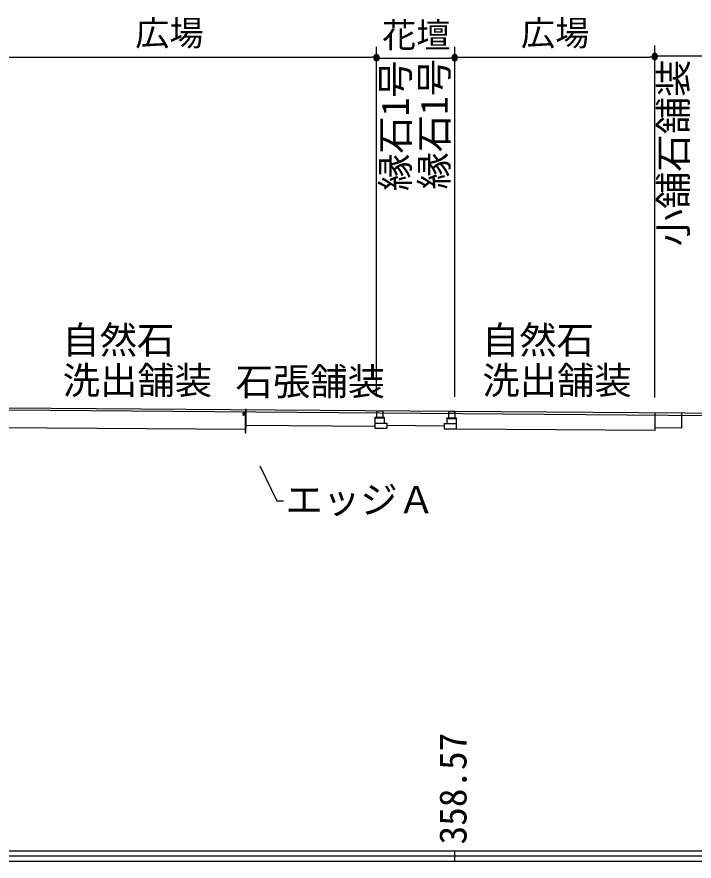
# Model space of a CAD drawing. Units: millimetres on the paper. Extents: x -84 to 7, y -133 to 191.
# Drawn here: x -62.23 to -55.7, y -114.85 to -106.71 of the extents above; entities that cross this region are included whole.
import ezdxf
from ezdxf.enums import TextEntityAlignment as Align

# ---------------------------------------------------------------- set-up
doc = ezdxf.new("R2010")
doc.units = ezdxf.units.MM
doc.header["$LTSCALE"] = 0.14
for name, color, linetype in [('0-1_D-BDG-3-DL-2', 7, 'Continuous'), ('0-3_D-STR-2-文字', 7, 'Continuous'), ('0-5_D-BDG-2-DL-1', 7, 'Continuous'), ('0-7_D-STR-1-計線1', 7, 'Continuous'), ('0-8_D-STR-DIM-2高さ', 7, 'Continuous'), ('0-9_D-BDG-1-現況', 7, 'Continuous')]:
    doc.layers.add(name, color=color, linetype=linetype)
doc.styles.add('ＭＳ ゴシック', font='')
doc.styles.get('ＭＳ ゴシック').set_extended_font_data('MS Gothic')

msp = doc.modelspace()

# ---------------------------------------------------------------- linework, layer by layer
at = {"layer": '0-1_D-BDG-3-DL-2'}
for p, q in [((-73.8141, -114.7512), (3.4526, -114.7512)), ((-73.8141, -114.8512), (3.4526, -114.8512))]:
    msp.add_line(p, q, dxfattribs=at)
at = {"layer": '0-3_D-STR-2-文字'}
for p, q in [((-58.7619, -110.3721), (-58.7619, -107.0116)), ((-58.7618, -110.3607), (-58.7618, -107.0002)), ((-58.0087, -110.3765), (-58.0087, -107.0116)), ((-58.0086, -110.3651), (-58.0086, -107.0002)), ((-56.0803, -110.3801), (-56.0803, -106.9888)), ((-56.0803, -110.3801), (-56.0803, -107.0002)), ((-62.7144, -107.1002), (-58.8118, -107.1002)), ((-58.7868, -107.1002), (-58.8118, -107.1002)), ((-58.7374, -107.0952), (-58.7863, -107.0952)), ((-58.7848, -107.1017), (-58.739, -107.1017)), ((-58.7419, -107.0852), (-58.7818, -107.0852)), ((-58.7769, -107.0917), (-58.7469, -107.0917)), ((-57.9843, -107.1066), (-58.0332, -107.1066)), ((-58.0331, -107.1052), (-57.9842, -107.1052)), ((-58.0315, -107.0903), (-57.9858, -107.0903)), ((-57.9888, -107.0966), (-58.0287, -107.0966)), ((-58.0236, -107.0803), (-57.9937, -107.0803)), ((-57.9836, -107.1002), (-57.9586, -107.1002)), ((-57.9586, -107.1002), (-56.1303, -107.1002)), ((-56.1053, -107.1002), (-56.1303, -107.1002)), ((-56.1047, -107.0938), (-56.0558, -107.0938)), ((-56.0558, -107.0952), (-56.1047, -107.0952)), ((-56.1031, -107.0788), (-56.0574, -107.0788)), ((-56.0603, -107.0852), (-56.1002, -107.0852)), ((-56.1002, -107.1038), (-56.0603, -107.1038)), ((-56.0952, -107.0688), (-56.0653, -107.0688)), ((-56.0553, -107.0888), (-56.0303, -107.0888)), ((-56.0303, -107.0888), (-54.6739, -107.0888)), ((-58.7864, -107.1166), (-58.7375, -107.1166)), ((-58.7389, -107.1102), (-58.7847, -107.1102)), ((-58.7819, -107.1266), (-58.7419, -107.1266)), ((-58.7468, -107.1202), (-58.7768, -107.1202)), ((-58.7369, -107.1116), (-58.7119, -107.1116)), ((-58.7119, -107.1116), (-58.0587, -107.1116)), ((-58.0337, -107.1116), (-58.0587, -107.1116)), ((-57.9858, -107.1216), (-58.0316, -107.1216)), ((-58.0286, -107.1152), (-57.9887, -107.1152)), ((-57.9937, -107.1316), (-58.0237, -107.1316)), ((-56.0574, -107.1102), (-56.1031, -107.1102)), ((-56.0653, -107.1202), (-56.0952, -107.1202))]:
    msp.add_line(p, q, dxfattribs=at)
for points in [[(-58.7369, -107.1116), (-58.7371, -107.1085), (-58.7377, -107.1054), (-58.7387, -107.1024), (-58.74, -107.0996), (-58.7417, -107.097), (-58.7437, -107.0945), (-58.746, -107.0924), (-58.7485, -107.0905), (-58.7513, -107.089), (-58.7542, -107.0879), (-58.7572, -107.0871), (-58.7603, -107.0867), (-58.7635, -107.0867), (-58.7666, -107.0871), (-58.7696, -107.0879), (-58.7726, -107.089), (-58.7753, -107.0905), (-58.7779, -107.0924), (-58.7801, -107.0945), (-58.7821, -107.097), (-58.7838, -107.0996), (-58.7852, -107.1024), (-58.7861, -107.1054), (-58.7867, -107.1085), (-58.7869, -107.1116), (-58.7619, -107.1116)], [(-58.7368, -107.1002), (-58.737, -107.0971), (-58.7376, -107.094), (-58.7386, -107.091), (-58.7399, -107.0882), (-58.7416, -107.0855), (-58.7436, -107.0831), (-58.7459, -107.0809), (-58.7484, -107.0791), (-58.7512, -107.0776), (-58.7541, -107.0764), (-58.7571, -107.0757), (-58.7603, -107.0753), (-58.7634, -107.0753), (-58.7665, -107.0757), (-58.7696, -107.0764), (-58.7725, -107.0776), (-58.7752, -107.0791), (-58.7778, -107.0809), (-58.7801, -107.0831), (-58.7821, -107.0855), (-58.7837, -107.0882), (-58.7851, -107.091), (-58.786, -107.094), (-58.7866, -107.0971), (-58.7868, -107.1002), (-58.7618, -107.1002)], [(-58.7868, -107.1002), (-58.7866, -107.1033), (-58.786, -107.1064), (-58.7851, -107.1094), (-58.7837, -107.1123), (-58.7821, -107.1149), (-58.7801, -107.1173), (-58.7778, -107.1195), (-58.7752, -107.1213), (-58.7725, -107.1228), (-58.7696, -107.124), (-58.7665, -107.1248), (-58.7634, -107.1252), (-58.7603, -107.1252), (-58.7571, -107.1248), (-58.7541, -107.124), (-58.7512, -107.1228), (-58.7484, -107.1213), (-58.7459, -107.1195), (-58.7436, -107.1173), (-58.7416, -107.1149), (-58.7399, -107.1123), (-58.7386, -107.1094), (-58.7376, -107.1064), (-58.737, -107.1033), (-58.7368, -107.1002), (-58.7618, -107.1002)], [(-57.9837, -107.1116), (-57.9839, -107.1085), (-57.9845, -107.1054), (-57.9855, -107.1024), (-57.9868, -107.0996), (-57.9885, -107.097), (-57.9905, -107.0945), (-57.9928, -107.0924), (-57.9953, -107.0905), (-57.9981, -107.089), (-58.001, -107.0879), (-58.004, -107.0871), (-58.0072, -107.0867), (-58.0103, -107.0867), (-58.0134, -107.0871), (-58.0165, -107.0879), (-58.0194, -107.089), (-58.0221, -107.0905), (-58.0247, -107.0924), (-58.027, -107.0945), (-58.029, -107.097), (-58.0306, -107.0996), (-58.032, -107.1024), (-58.0329, -107.1054), (-58.0335, -107.1085), (-58.0337, -107.1116), (-58.0087, -107.1116)], [(-57.9836, -107.1002), (-57.9838, -107.0971), (-57.9844, -107.094), (-57.9854, -107.091), (-57.9867, -107.0882), (-57.9884, -107.0855), (-57.9904, -107.0831), (-57.9927, -107.0809), (-57.9953, -107.0791), (-57.998, -107.0776), (-58.0009, -107.0764), (-58.004, -107.0757), (-58.0071, -107.0753), (-58.0102, -107.0753), (-58.0133, -107.0757), (-58.0164, -107.0764), (-58.0193, -107.0776), (-58.022, -107.0791), (-58.0246, -107.0809), (-58.0269, -107.0831), (-58.0289, -107.0855), (-58.0306, -107.0882), (-58.0319, -107.091), (-58.0329, -107.094), (-58.0335, -107.0971), (-58.0336, -107.1002), (-58.0086, -107.1002)], [(-58.0336, -107.1002), (-58.0335, -107.1033), (-58.0329, -107.1064), (-58.0319, -107.1094), (-58.0306, -107.1123), (-58.0289, -107.1149), (-58.0269, -107.1173), (-58.0246, -107.1195), (-58.022, -107.1213), (-58.0193, -107.1228), (-58.0164, -107.124), (-58.0133, -107.1248), (-58.0102, -107.1252), (-58.0071, -107.1252), (-58.004, -107.1248), (-58.0009, -107.124), (-57.998, -107.1228), (-57.9953, -107.1213), (-57.9927, -107.1195), (-57.9904, -107.1173), (-57.9884, -107.1149), (-57.9867, -107.1123), (-57.9854, -107.1094), (-57.9844, -107.1064), (-57.9838, -107.1033), (-57.9836, -107.1002), (-58.0086, -107.1002)], [(-56.0553, -107.0888), (-56.0555, -107.0856), (-56.056, -107.0826), (-56.057, -107.0796), (-56.0583, -107.0767), (-56.06, -107.0741), (-56.062, -107.0717), (-56.0643, -107.0695), (-56.0669, -107.0677), (-56.0696, -107.0662), (-56.0725, -107.065), (-56.0756, -107.0642), (-56.0787, -107.0638), (-56.0818, -107.0638), (-56.0849, -107.0642), (-56.088, -107.065), (-56.0909, -107.0662), (-56.0937, -107.0677), (-56.0962, -107.0695), (-56.0985, -107.0717), (-56.1005, -107.0741), (-56.1022, -107.0767), (-56.1035, -107.0796), (-56.1045, -107.0826), (-56.1051, -107.0856), (-56.1053, -107.0888), (-56.0803, -107.0888)], [(-56.0553, -107.1002), (-56.0555, -107.0971), (-56.056, -107.094), (-56.057, -107.091), (-56.0583, -107.0882), (-56.06, -107.0855), (-56.062, -107.0831), (-56.0643, -107.0809), (-56.0669, -107.0791), (-56.0696, -107.0776), (-56.0725, -107.0764), (-56.0756, -107.0757), (-56.0787, -107.0753), (-56.0818, -107.0753), (-56.0849, -107.0757), (-56.088, -107.0764), (-56.0909, -107.0776), (-56.0937, -107.0791), (-56.0962, -107.0809), (-56.0985, -107.0831), (-56.1005, -107.0855), (-56.1022, -107.0882), (-56.1035, -107.091), (-56.1045, -107.094), (-56.1051, -107.0971), (-56.1053, -107.1002), (-56.0803, -107.1002)], [(-56.1053, -107.0888), (-56.1051, -107.0919), (-56.1045, -107.095), (-56.1035, -107.098), (-56.1022, -107.1008), (-56.1005, -107.1035), (-56.0985, -107.1059), (-56.0962, -107.108), (-56.0937, -107.1099), (-56.0909, -107.1114), (-56.088, -107.1126), (-56.0849, -107.1133), (-56.0818, -107.1137), (-56.0787, -107.1137), (-56.0756, -107.1133), (-56.0725, -107.1126), (-56.0696, -107.1114), (-56.0669, -107.1099), (-56.0643, -107.108), (-56.062, -107.1059), (-56.06, -107.1035), (-56.0583, -107.1008), (-56.057, -107.098), (-56.056, -107.095), (-56.0555, -107.0919), (-56.0553, -107.0888), (-56.0803, -107.0888)], [(-56.1053, -107.1002), (-56.1051, -107.1033), (-56.1045, -107.1064), (-56.1035, -107.1094), (-56.1022, -107.1123), (-56.1005, -107.1149), (-56.0985, -107.1173), (-56.0962, -107.1195), (-56.0937, -107.1213), (-56.0909, -107.1228), (-56.088, -107.124), (-56.0849, -107.1248), (-56.0818, -107.1252), (-56.0787, -107.1252), (-56.0756, -107.1248), (-56.0725, -107.124), (-56.0696, -107.1228), (-56.0669, -107.1213), (-56.0643, -107.1195), (-56.062, -107.1173), (-56.06, -107.1149), (-56.0583, -107.1123), (-56.057, -107.1094), (-56.056, -107.1064), (-56.0555, -107.1033), (-56.0553, -107.1002), (-56.0803, -107.1002)], [(-58.7869, -107.1116), (-58.7867, -107.1148), (-58.7861, -107.1179), (-58.7852, -107.1208), (-58.7838, -107.1237), (-58.7821, -107.1263), (-58.7801, -107.1288), (-58.7779, -107.1309), (-58.7753, -107.1328), (-58.7726, -107.1343), (-58.7696, -107.1354), (-58.7666, -107.1362), (-58.7635, -107.1366), (-58.7603, -107.1366), (-58.7572, -107.1362), (-58.7542, -107.1354), (-58.7513, -107.1343), (-58.7485, -107.1328), (-58.746, -107.1309), (-58.7437, -107.1288), (-58.7417, -107.1263), (-58.74, -107.1237), (-58.7387, -107.1208), (-58.7377, -107.1179), (-58.7371, -107.1148), (-58.7369, -107.1116), (-58.7619, -107.1116)], [(-58.0337, -107.1116), (-58.0335, -107.1148), (-58.0329, -107.1179), (-58.032, -107.1208), (-58.0306, -107.1237), (-58.029, -107.1263), (-58.027, -107.1288), (-58.0247, -107.1309), (-58.0221, -107.1328), (-58.0194, -107.1343), (-58.0165, -107.1354), (-58.0134, -107.1362), (-58.0103, -107.1366), (-58.0072, -107.1366), (-58.004, -107.1362), (-58.001, -107.1354), (-57.9981, -107.1343), (-57.9953, -107.1328), (-57.9928, -107.1309), (-57.9905, -107.1288), (-57.9885, -107.1263), (-57.9868, -107.1237), (-57.9855, -107.1208), (-57.9845, -107.1179), (-57.9839, -107.1148), (-57.9837, -107.1116), (-58.0087, -107.1116)]]:
    msp.add_lwpolyline(points, close=True, dxfattribs=at)
msp.add_lwpolyline([(-59.8851, -111.039), (-59.7226, -111.377), (-59.6601, -111.377)], dxfattribs=at)
at = {"layer": '0-5_D-BDG-2-DL-1'}
msp.add_line((-76.8141, -114.8012), (3.4526, -114.8012), dxfattribs=at)
at = {"layer": '0-7_D-STR-1-計線1'}
for p, q in [((-60.0319, -110.5248), (-60.0319, -110.5373)), ((-60.0221, -110.5248), (-60.0319, -110.5248)), ((-60.0296, -110.5248), (-60.0296, -110.5373)), ((-60.0286, -110.5216), (-60.0286, -110.5248)), ((-60.0286, -110.5248), (-60.0286, -110.5373)), ((-60.0244, -110.5248), (-60.0244, -110.5373)), ((-60.0221, -110.5013), (-60.0221, -110.5763)), ((-60.0206, -110.5013), (-60.0221, -110.5013)), ((-60.0206, -110.5763), (-60.0206, -110.5013)), ((-60.0205, -110.4919), (-60.0205, -110.6819)), ((-58.7618, -110.5107), (-58.7618, -110.5707)), ((-58.7618, -110.5107), (-58.7018, -110.5107)), ((-58.7018, -110.5107), (-58.7018, -110.5707)), ((-58.0685, -110.5162), (-58.0685, -110.5762)), ((-58.0685, -110.5162), (-58.0085, -110.5162)), ((-58.0086, -110.5151), (-58.0086, -110.5751)), ((-60.0481, -110.5398), (-60.0481, -110.5341)), ((-60.0481, -110.5553), (-60.0481, -110.5496)), ((-60.0441, -110.5553), (-60.0481, -110.5553)), ((-60.0441, -110.5496), (-60.0441, -110.5553)), ((-60.0431, -110.5291), (-60.0319, -110.5291)), ((-60.0319, -110.5331), (-60.0431, -110.5331)), ((-60.0431, -110.5446), (-60.0319, -110.5446)), ((-60.0319, -110.5486), (-60.0431, -110.5486)), ((-60.0368, -110.5291), (-60.0361, -110.5295)), ((-60.0361, -110.5327), (-60.0368, -110.5331)), ((-60.0368, -110.5446), (-60.0361, -110.545)), ((-60.0361, -110.5482), (-60.0368, -110.5486)), ((-60.0361, -110.5291), (-60.0361, -110.5331)), ((-60.0361, -110.5295), (-60.0319, -110.5295)), ((-60.0319, -110.5327), (-60.0361, -110.5327)), ((-60.0361, -110.5446), (-60.0361, -110.5486)), ((-60.0361, -110.545), (-60.0319, -110.545)), ((-60.0319, -110.5482), (-60.0361, -110.5482)), ((-60.0319, -110.5291), (-60.0291, -110.5291)), ((-60.0319, -110.5295), (-60.0286, -110.5295)), ((-60.0286, -110.5327), (-60.0319, -110.5327)), ((-60.0291, -110.5331), (-60.0319, -110.5331)), ((-60.0319, -110.5373), (-60.0221, -110.5373)), ((-60.0319, -110.5403), (-60.0319, -110.5528)), ((-60.0221, -110.5403), (-60.0319, -110.5403)), ((-60.0319, -110.5446), (-60.0291, -110.5446)), ((-60.0319, -110.545), (-60.0286, -110.545)), ((-60.0286, -110.5482), (-60.0319, -110.5482)), ((-60.0291, -110.5486), (-60.0319, -110.5486)), ((-60.0319, -110.5528), (-60.0221, -110.5528)), ((-60.0296, -110.5403), (-60.0296, -110.5528)), ((-60.0291, -110.5291), (-60.0291, -110.5331)), ((-60.0286, -110.5295), (-60.0291, -110.5291)), ((-60.0291, -110.5331), (-60.0286, -110.5327)), ((-60.0291, -110.5446), (-60.0291, -110.5486)), ((-60.0291, -110.5486), (-60.0286, -110.5482)), ((-60.0286, -110.5327), (-60.0286, -110.5295)), ((-60.0286, -110.5373), (-60.0286, -110.5403)), ((-60.0286, -110.5403), (-60.0286, -110.5528)), ((-60.0244, -110.5403), (-60.0244, -110.5528)), ((-60.0221, -110.7216), (-60.0221, -110.5763)), ((-60.0221, -110.5763), (-60.0206, -110.5763)), ((-58.7768, -110.5707), (-58.6868, -110.5707)), ((-58.7768, -110.5707), (-58.7768, -110.6782)), ((-58.7768, -110.5782), (-58.6868, -110.5782)), ((-58.6868, -110.5707), (-58.6868, -110.6282)), ((-58.0835, -110.5762), (-57.9935, -110.5762)), ((-58.0835, -110.5762), (-58.0835, -110.6337)), ((-58.0835, -110.5837), (-57.9935, -110.5837)), ((-57.9935, -110.5762), (-57.9935, -110.6863)), ((-56.0803, -110.5301), (-56.0803, -110.7001)), ((-55.8187, -110.6766), (-55.8187, -110.5316)), ((-60.0205, -110.6913), (-62.7644, -110.671)), ((-58.7768, -110.6605), (-60.0205, -110.6513)), ((-58.7768, -110.6282), (-58.6618, -110.6282)), ((-58.7768, -110.6782), (-58.6618, -110.6782)), ((-58.6618, -110.6282), (-58.6618, -110.6782)), ((-58.6617, -110.6495), (-58.1086, -110.6533)), ((-58.1085, -110.6337), (-57.9935, -110.6337)), ((-58.1085, -110.6337), (-58.1085, -110.6837)), ((-58.1085, -110.6837), (-57.9935, -110.6837)), ((-56.0803, -110.7001), (-57.9935, -110.6863)), ((-55.8187, -110.6769), (-56.0803, -110.6751)), ((-58.0085, -114.8512), (-58.0085, -114.7512))]:
    msp.add_line(p, q, dxfattribs=at)
for points in [[(-42.7708, -110.6162), (-53.1269, -110.5512), (-58.0086, -110.5162), (-62.7644, -110.481)], [(-60.0441, -110.5341), (-60.0441, -110.5398), (-60.0481, -110.5398)], [(-60.0286, -110.5482), (-60.0286, -110.545), (-60.0291, -110.5446)], [(-60.0286, -110.5528), (-60.0286, -110.7216), (-60.0221, -110.7216)]]:
    msp.add_lwpolyline(points, dxfattribs=at)
msp.add_circle((-60.0254, -110.5216), 0.00325, dxfattribs=at)
for centre, radius, start in [((-60.0431, -110.5341), 0.00497, 90), ((-60.0431, -110.5496), 0.00497, 90), ((-60.0431, -110.5341), 0.001, 90), ((-60.0431, -110.5496), 0.001, 90), ((-60.0229, -110.5263), 0.00075, 0), ((-60.0229, -110.528), 0.00075, 0), ((-60.0229, -110.5298), 0.00075, 360), ((-60.0229, -110.5316), 0.00075, 360), ((-60.0229, -110.5333), 0.00075, 0), ((-60.0229, -110.5351), 0.00075, 0), ((-60.0229, -110.5368), 0.00075, 360), ((-60.0229, -110.5418), 0.00075, 0), ((-60.0229, -110.5435), 0.00075, 360), ((-60.0229, -110.5453), 0.00075, 0), ((-60.0229, -110.5471), 0.00075, 360), ((-60.0229, -110.5488), 0.00075, 360), ((-60.0229, -110.5506), 0.00075, 360), ((-60.0229, -110.5523), 0.00075, 0)]:
    msp.add_arc(centre, radius, start, 180, dxfattribs=at)
at = {"layer": '0-9_D-BDG-1-現況'}
msp.add_lwpolyline([(-66.6806, -110.4565), (-62.3082, -110.5015), (-55.9505, -110.5512), (-48.583, -110.6015), (-42.0651, -110.6512), (-34.4063, -110.7015), (-25.2392, -110.7512), (-13.213, -110.8012), (-1.3748, -110.8515), (-0.6231, -110.8565)], dxfattribs=at)

# ---------------------------------------------------------------- texts
at = {"layer": '0-3_D-STR-2-文字', "style": 'ＭＳ ゴシック'}
for s, height, p in [('広場', 0.2419, (-61.0886, -107.0621)), ('花壇', 0.2419, (-58.7089, -107.0813)), ('広場', 0.2419, (-57.37, -107.0621)), ('自然石', 0.2639, (-61.7906, -110.0383)), ('自然石', 0.2639, (-57.746, -110.0383)), ('洗出舗装', 0.2639, (-61.787, -110.4286)), ('石張舗装', 0.2639, (-60.1202, -110.4393)), ('洗出舗装', 0.2639, (-57.7424, -110.4286)), ('エッジＡ', 0.2639, (-59.6384, -111.5778))]:
    msp.add_text(s, height=height, dxfattribs=at).set_placement(p, align=Align.BOTTOM_LEFT)
for s, p in [('縁石1号', (-58.3703, -108.391)), ('縁石1号', (-57.9958, -108.3769)), ('小舗石舗装', (-55.69, -108.9244))]:
    msp.add_text(s, height=0.2639, rotation=90, dxfattribs=at).set_placement(p, align=Align.BOTTOM_LEFT)
at = {"layer": '0-8_D-STR-DIM-2高さ', "style": 'ＭＳ ゴシック'}
msp.add_text('358.57', height=0.2639, rotation=90, dxfattribs=at).set_placement((-57.8147, -114.6904), align=Align.BOTTOM_LEFT)

doc.saveas('drawing.dxf')
